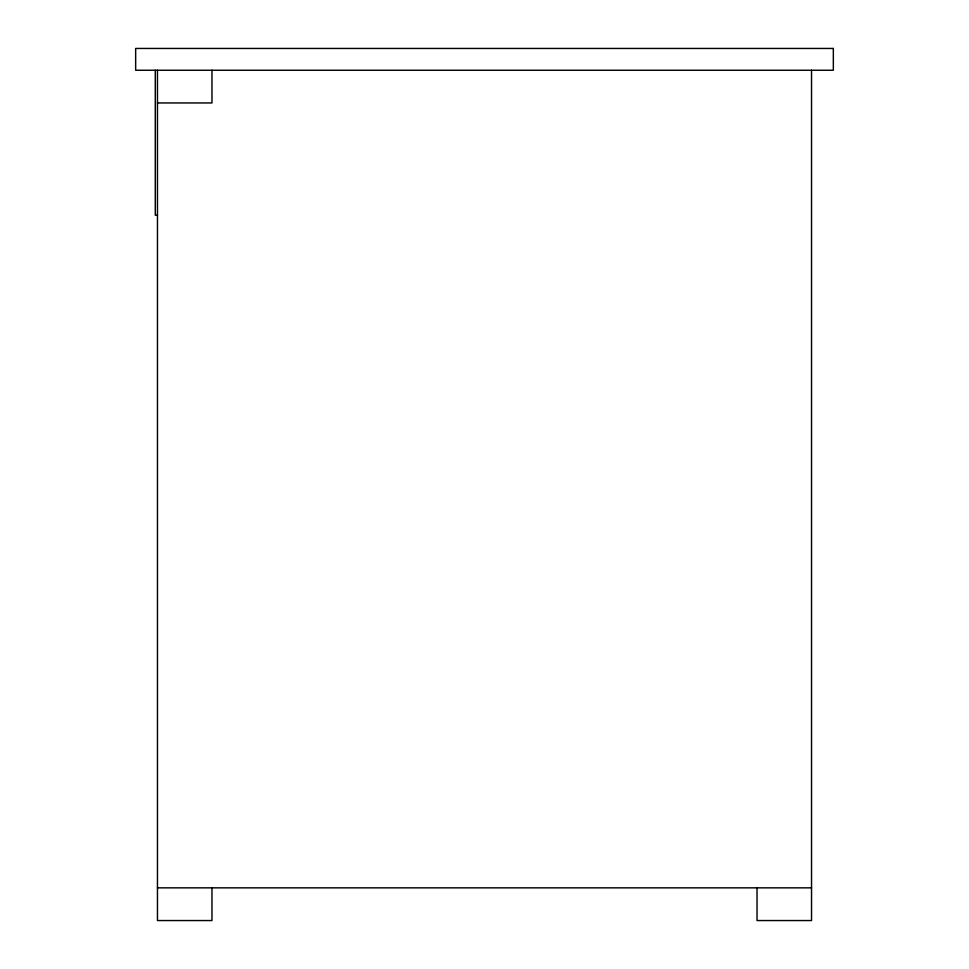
<?xml version="1.0" encoding="UTF-8"?>
<svg xmlns="http://www.w3.org/2000/svg" width="969" height="969" viewBox="0 0 969 969"><rect width="100%" height="100%" fill="white"/><g stroke="black" fill="none" stroke-linecap="round" stroke-linejoin="round"><path stroke-width="1.45" d="M157.463 102.956L211.969 102.956L211.969 70.252M157.463 215.215L155.282 215.215L155.282 70.252M157.463 887.846L811.537 887.846M811.537 70.252L811.537 920.55L757.031 920.55L757.031 887.846M211.969 887.846L211.969 920.55L157.463 920.55L157.463 70.252M833.34 48.45L135.66 48.45L135.66 70.252L833.34 70.252L833.34 48.45"/></g></svg>
